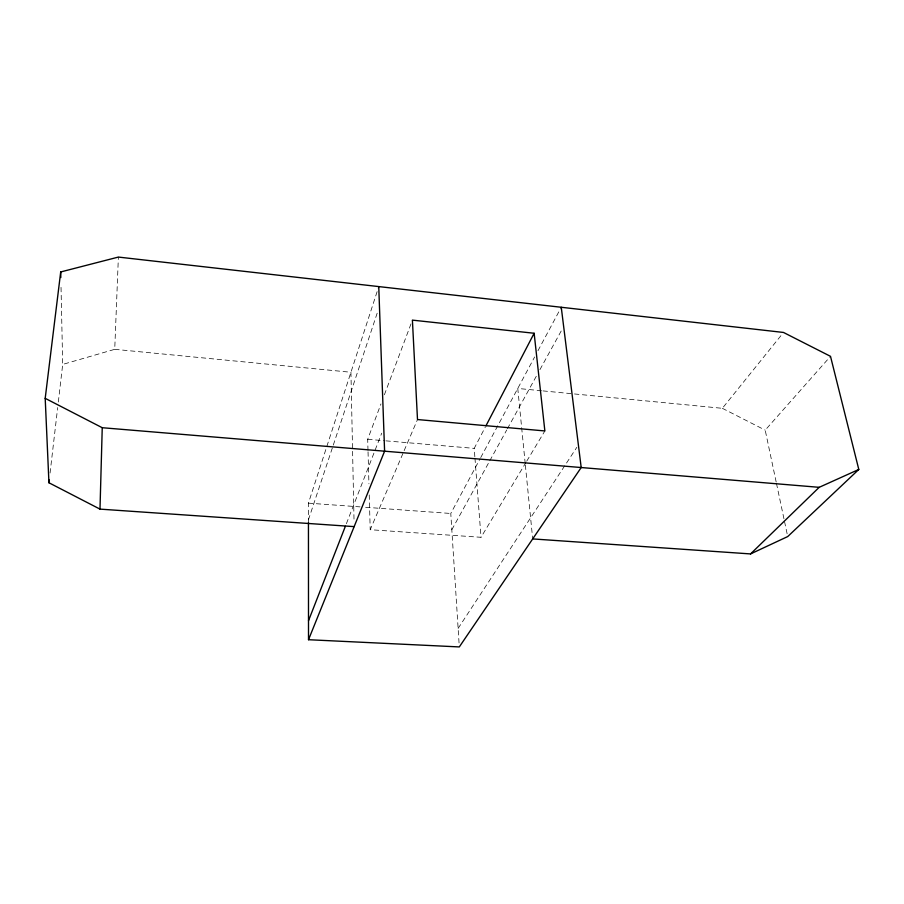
<?xml version="1.0" encoding="UTF-8"?>
<svg xmlns="http://www.w3.org/2000/svg" width="904" height="904" viewBox="0 0 904 904"><rect width="100%" height="100%" fill="white"/><g stroke="black" fill="none" stroke-linecap="round" stroke-linejoin="round"><path stroke-width="0.68" stroke-dasharray="4.52 3.39" d="M58.331 402.009L62.692 364.414L114.729 349.328L118.379 257.075M50.07 473.018L57.675 407.58M308.445 522.591L308.422 503.144L378.324 287.924M308.433 519.789L332.853 446.406M333.293 445.073L377.239 312.987M367.996 450.429L367.691 439.31L380.957 403.952M384.392 394.777L412.405 320.129M346.39 523.676L381.725 433.174M526.004 462.362L481.018 537.292L370.211 529.71L403.591 451.943M404.144 450.644L417.501 419.546M474.849 456.701L474.216 448.373L485.29 427.095M459.051 642.947L450.78 513.472L480.058 458.814M480.725 457.571L534.637 356.956M537.959 350.752L560.593 308.513M451.819 529.755L489.098 462.012M489.776 460.78L506.715 429.988M507.393 428.756L536.547 375.793M539.937 369.634L562.299 328.988M526.727 461.164L544.863 430.948M458.125 628.393L576.842 447.299M542.988 390.901L722.352 408.314L781.745 334.661M776.174 482.001L765.202 430.157L830.505 356.334M308.422 503.144L360.063 506.884M365.645 507.291L450.78 513.472M367.691 439.31L384.505 440.734M385.906 440.858L474.216 448.373M114.729 349.328L350.933 372.256L354.04 521.02M541.586 390.765L517.766 388.449L525.224 463.684M722.352 408.314L765.202 430.157M776.457 483.357L784.254 520.195M784.536 521.563L787.135 533.835M525.36 465.085L532.693 538.92M474.962 458.091L481.018 537.292M368.041 451.819L368.934 483.809M369.239 494.94L370.211 529.71M61.031 287.359L62.692 364.414"/><path stroke-width="1.36" d="M354.153 526.625L99.994 509.121L102.242 427.716L45.2 398.336L60.704 271.946L118.379 257.075L783.508 332.457L830.505 356.334L858.8 469.458L787.712 536.569L750.557 553.926L532.693 538.92M99.994 509.121L48.94 482.759L49.257 479.979M308.501 620.732L345.373 526.297M561.26 307.27L581.193 467.537L459.3 646.925L308.513 639.716L384.596 451.186L378.753 286.591M485.934 425.852L534.14 333.26L412.405 320.129L417.501 419.546L544.863 430.948L534.14 333.26M750.557 553.926L819.182 487.324L858.8 469.458M102.242 427.716L819.182 487.324M45.2 398.336L48.94 482.759M60.704 271.946L60.817 277.551M308.445 522.591L308.513 639.716"/></g></svg>
